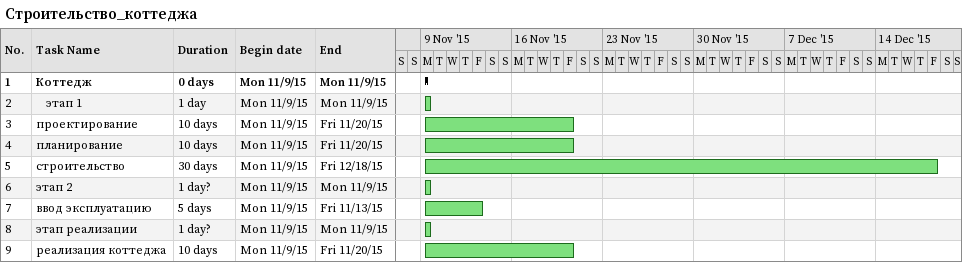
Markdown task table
Строительство_коттеджа

| ID | Level | Task | Duration | Start | Finish |
|---|---|---|---|---|---|
| 1 | 1 | **Коттедж** | 0d | 2015-11-09 | 2015-11-09 |
| 2 | 2 | этап 1 | 1d | 2015-11-09 | 2015-11-09 |
| 3 | 1 | проектирование | 10d | 2015-11-09 | 2015-11-20 |
| 4 | 1 | планирование | 10d | 2015-11-09 | 2015-11-20 |
| 5 | 1 | строительство | 30d | 2015-11-09 | 2015-12-18 |
| 6 | 1 | этап 2 | 1d? | 2015-11-09 | 2015-11-09 |
| 7 | 1 | ввод эксплуатацию | 5d | 2015-11-09 | 2015-11-13 |
| 8 | 1 | этап реализации | 1d? | 2015-11-09 | 2015-11-09 |
| 9 | 1 | реализация коттеджа | 10d | 2015-11-09 | 2015-11-20 |
